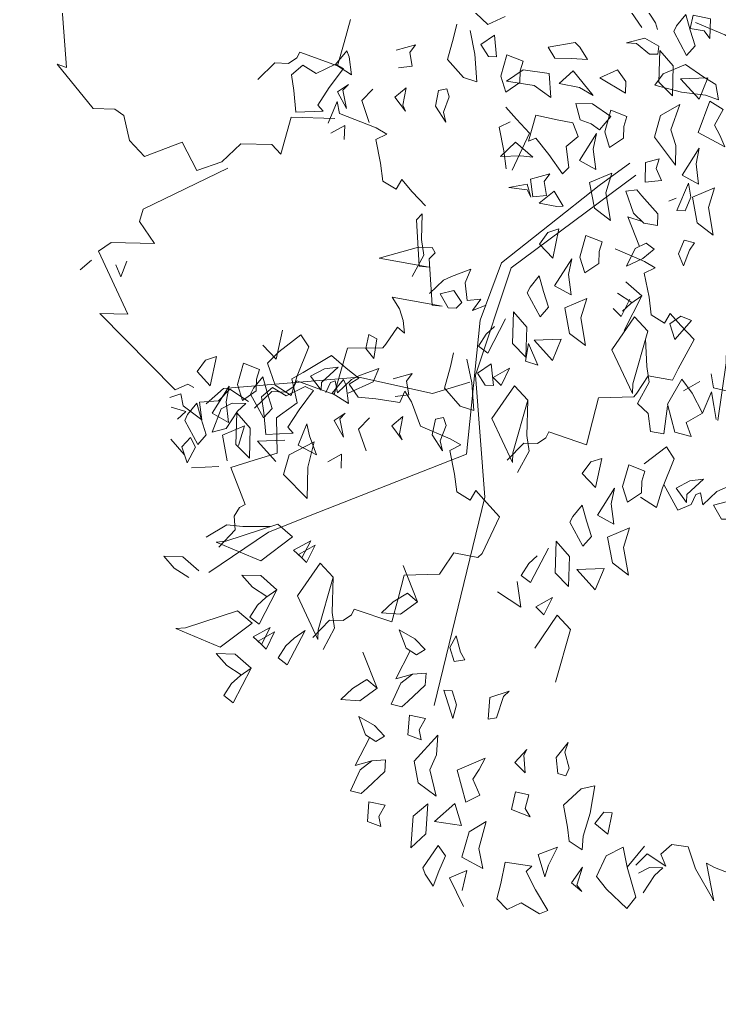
# Model space of a CAD drawing. Extents: x 604418 to 606014, y 1310869 to 1312555.
# Drawn here: x 605604.58 to 605608.52, y 1311140.05 to 1311145.57 of the extents above; entities that cross this region are included whole.
import ezdxf

# ---------------------------------------------------------------- set-up
doc = ezdxf.new("R2010")
doc.units = 0
doc.header["$MEASUREMENT"] = 0
doc.layers.get('0').update_dxf_attribs({"color": 10})
doc.layers.add('0.CARTOGRAFIA', color=8, linetype='Continuous')

# ---------------------------------------------------------------- blocks, each defined once
blk = doc.blocks.new('mmmm')
at = {"color": 57, "lineweight": 5}
for points in [[(579179.2023, 1339731.0708), (579179.1736, 1339730.9913), (579179.1543, 1339730.9515), (579179.3364, 1339730.9913), (579179.183, 1339730.8985), (579179.0776, 1339730.8587), (579179.0681, 1339730.7794), (579179.1161, 1339730.7264), (579179.1736, 1339730.7528), (579179.1161, 1339730.66), (579179.1736, 1339730.607)], [(579177.4547, 1339731.1625), (579177.4834, 1339731.0964), (579177.426, 1339731.1362), (579177.4354, 1339731.0698), (579177.3493, 1339731.0566), (579177.2823, 1339731.0829), (579177.3205, 1339730.9902), (579177.3398, 1339730.9507), (579177.4067, 1339730.8842), (579177.3493, 1339730.8711), (579177.3572, 1339730.8495), (579177.4075, 1339730.8273), (579177.4373, 1339730.7625), (579177.3137, 1339730.6911)], [(579175.0556, 1339730.7826), (579175.113, 1339730.9284), (579175.1418, 1339730.9813)], [(579176.8349, 1339730.9201), (579176.7677, 1339730.9069)], [(579176.9218, 1339730.924), (579176.8548, 1339730.9106)], [(579176.8548, 1339730.9106), (579176.9602, 1339730.8708)], [(579176.989, 1339730.9372), (579176.9218, 1339730.924)], [(579176.8541, 1339730.7743), (579176.8061, 1339730.8536)], [(579176.9602, 1339730.8708), (579176.8643, 1339730.8178)], [(579177.0082, 1339730.7914), (579176.9602, 1339730.8708)], [(579176.1313, 1339730.8087), (579176.1189, 1339730.7576)], [(579176.1313, 1339730.8087), (579176.1669, 1339730.7842)], [(579176.1713, 1339730.4215), (579176.2288, 1339730.5672), (579176.2575, 1339730.6202), (579176.2862, 1339730.5672), (579176.4011, 1339730.5938), (579176.4876, 1339730.607), (579176.5258, 1339730.6731), (579176.4778, 1339730.6997), (579176.5353, 1339730.7527), (579176.6025, 1339730.8191), (579176.7466, 1339730.746), (579176.8041, 1339730.7194), (579176.7851, 1339730.6003), (579176.8713, 1339730.5471), (579176.8905, 1339730.5339), (579176.9, 1339730.3615), (579177.0149, 1339730.3352), (579177.1301, 1339730.3086), (579177.0724, 1339730.123), (579177.1014, 1339730.1099), (579177.1301, 1339730.0701), (579177.1301, 1339730.0039), (579177.2163, 1339729.9243)], [(579176.4906, 1339730.7516), (579176.5099, 1339730.8046)], [(579176.5099, 1339730.8046), (579176.6055, 1339730.725)], [(579176.7974, 1339730.7648), (579176.8643, 1339730.8178)], [(579177.0751, 1339730.8178), (579177.0082, 1339730.7914)], [(579177.0559, 1339730.7385), (579177.0751, 1339730.8178)], [(579176.1189, 1339730.7576), (579176.1861, 1339730.7313)], [(579176.2436, 1339730.7576), (579176.1669, 1339730.7842)], [(579176.1861, 1339730.7313), (579176.2436, 1339730.7576)], [(579176.7974, 1339730.7648), (579176.9218, 1339730.6987)], [(579175.9318, 1339730.6775), (579175.9152, 1339730.7127)], [(579176.5288, 1339730.6987), (579176.4906, 1339730.7516)], [(579176.6055, 1339730.725), (579176.5288, 1339730.6987)], [(579176.9218, 1339730.6987), (579177.0559, 1339730.7385)], [(579177.378, 1339730.5796), (579177.426, 1339730.6589), (579177.33, 1339730.6855), (579177.1864, 1339730.7385), (579177.129, 1339730.6987), (579177.2151, 1339730.5928)], [(579179.3077, 1339730.6468), (579179.2215, 1339730.6998), (579179.183, 1339730.7396), (579179.183, 1339730.6732), (579179.2118, 1339730.6202)], [(579176.9315, 1339730.6987), (579177.0656, 1339730.6852)], [(579177.0656, 1339730.6852), (579177.0559, 1339730.6191)], [(579176.1382, 1339730.5721), (579176.1669, 1339730.6119)], [(579176.1669, 1339730.6119), (579176.2148, 1339730.5589)], [(579177.0559, 1339730.6191), (579176.9697, 1339730.6059)], [(579179.0801, 1339730.6469), (579179.1838, 1339730.5652)], [(579176.1669, 1339730.5191), (579176.1382, 1339730.5721)], [(579176.5001, 1339730.5263), (579176.5673, 1339730.5925)], [(579176.5673, 1339730.5925), (579176.8261, 1339730.5263)], [(579176.6055, 1339730.5827), (579176.7397, 1339730.5925)], [(579176.8163, 1339730.6059), (579176.7397, 1339730.5925)], [(579176.9218, 1339730.5529), (579176.8163, 1339730.6059)], [(579176.9697, 1339730.6059), (579176.9218, 1339730.5529)], [(579175.0521, 1339729.855), (579175.0937, 1339729.7701), (579174.9602, 1339729.6228)], [(579176.0338, 1339730.5494), (579176.0135, 1339730.4793)], [(579176.1555, 1339730.5399), (579176.0135, 1339730.4793)], [(579176.2531, 1339730.4793), (579176.1669, 1339730.5191)], [(579176.2148, 1339730.5589), (579176.2531, 1339730.4793)], [(579176.3297, 1339730.4793), (579176.3969, 1339730.5589)], [(579176.4352, 1339730.5059), (579176.3969, 1339730.5589)], [(579176.5672, 1339730.4764), (579176.3969, 1339730.5589)], [(579176.663, 1339730.4204), (579176.5001, 1339730.5263)], [(579176.8738, 1339730.5263), (579176.663, 1339730.4204)], [(579176.8261, 1339730.5263), (579176.8738, 1339730.5263)], [(579176.4304, 1339730.5109), (579176.3872, 1339730.4395)], [(579176.5001, 1339730.4602), (579176.4139, 1339730.4997)], [(579176.4736, 1339730.4661), (579176.4352, 1339730.5059)], [(579176.4619, 1339730.4204), (579176.5001, 1339730.4602)], [(579178.1285, 1339730.0841), (579177.9656, 1339730.19), (579178.0328, 1339730.2562), (579178.2916, 1339730.19)], [(579177.6781, 1339730.0841), (579177.7166, 1339730.0443), (579177.7769, 1339730.0085), (579177.8101, 1339730.0546), (579177.6399, 1339730.1371)], [(579175.4944, 1339729.87), (579175.5519, 1339729.9229), (579175.6191, 1339729.9894), (579175.8012, 1339729.9098)], [(579177.2744, 1339729.9771), (579177.169, 1339730.0301), (579177.0923, 1339730.0166), (579176.92, 1339730.0166), (579176.8528, 1339729.9505), (579177.0156, 1339729.8445), (579177.2265, 1339729.9505), (579177.1788, 1339729.9505), (579176.92, 1339730.0166)], [(579177.8055, 1339729.9898), (579177.9312, 1339730.0108), (579177.8587, 1339729.8945)], [(579175.5652, 1339729.8931), (579175.5939, 1339729.8401)], [(579176.5653, 1339729.8445), (579176.6037, 1339729.8047), (579176.6641, 1339729.7689), (579176.6973, 1339729.815), (579176.527, 1339729.8975)], [(579178.1065, 1339729.0003), (579178.0204, 1339729.0799), (579178.0204, 1339729.146), (579177.9916, 1339729.1858), (579177.9627, 1339729.199), (579178.0204, 1339729.3845), (579177.9052, 1339729.4111), (579177.7903, 1339729.4375), (579177.7808, 1339729.6098), (579177.7616, 1339729.623), (579177.6754, 1339729.6762), (579177.6944, 1339729.7954), (579177.6748, 1339729.8155), (579177.4927, 1339729.8951), (579177.4255, 1339729.8287), (579177.3681, 1339729.7757), (579177.4161, 1339729.7491), (579177.3778, 1339729.6829), (579177.2914, 1339729.6697), (579177.1765, 1339729.6431), (579177.1478, 1339729.6961), (579177.1191, 1339729.6431), (579177.0616, 1339729.4974), (579176.944, 1339729.4502), (579176.8941, 1339729.4165), (579176.9496, 1339729.393), (579176.9343, 1339729.2761), (579176.9295, 1339729.1888), (579176.8674, 1339729.1443), (579176.8363, 1339729.1895), (579176.7891, 1339729.1272), (579176.7295, 1339729.0538), (579176.8163, 1339728.9174), (579176.8484, 1339728.8628), (579176.9651, 1339728.8933), (579177.0264, 1339728.8127), (579177.0414, 1339728.7948), (579177.2139, 1339728.8021), (579177.2512, 1339728.6903), (579177.2889, 1339728.5782), (579177.468, 1339728.6537), (579177.4839, 1339728.6261), (579177.5263, 1339728.6014), (579177.5921, 1339728.6078), (579177.6797, 1339728.5298)], [(579175.5939, 1339729.8401), (579175.7088, 1339729.8667)], [(579175.7088, 1339729.8667), (579175.7952, 1339729.8799)], [(579176.4625, 1339729.8009), (579176.4912, 1339729.7347), (579176.4338, 1339729.7745), (579176.4432, 1339729.7081), (579176.3571, 1339729.6949), (579176.2901, 1339729.7213), (579176.3283, 1339729.6285), (579176.3476, 1339729.589), (579176.4145, 1339729.5226)], [(579176.7001, 1339729.6484), (579176.7673, 1339729.635), (579176.8727, 1339729.6086), (579176.9589, 1339729.688), (579176.9781, 1339729.7544), (579176.8439, 1339729.7412), (579176.729, 1339729.7146)], [(579179.2218, 1339729.783), (579179.2603, 1339729.6995)], [(579179.2218, 1339729.783), (579179.3206, 1339729.7633)], [(579179.3978, 1339729.773), (579179.2603, 1339729.6995)], [(579175.097, 1339729.6195), (579175.1642, 1339729.606), (579175.2696, 1339729.5797), (579175.3558, 1339729.659), (579175.375, 1339729.7254), (579175.2409, 1339729.7122), (579175.126, 1339729.6856)], [(579176.8411, 1339729.7322), (579176.9018, 1339729.5508), (579176.8321, 1339729.1894), (579176.905, 1339728.5323), (579176.9819, 1339728.449)], [(579176.3336, 1339729.4368), (579176.2282, 1339729.4898), (579176.1515, 1339729.4763), (579176.0263, 1339729.477), (579176.056, 1339729.4488), (579176.2824, 1339729.4685), (579176.2853, 1339729.5176), (579176.2484, 1339729.2733), (579176.1892, 1339729.4636), (579176.1892, 1339729.5298), (579176.2146, 1339729.5455), (579176.2443, 1339729.5173), (579176.4707, 1339729.5369), (579176.4736, 1339729.5861), (579176.4367, 1339729.3418), (579176.4933, 1339729.3781), (579176.5487, 1339729.3981), (579176.6114, 1339729.4068), (579176.5817, 1339729.3716), (579176.6666, 1339729.3164), (579176.6855, 1339729.3027), (579176.6909, 1339729.1302), (579176.8051, 1339729.1011), (579176.9196, 1339729.0718), (579176.8575, 1339728.8877), (579176.8862, 1339728.8738), (579176.914, 1339728.8334), (579176.9124, 1339728.7672), (579176.9966, 1339728.6856)], [(579178.1586, 1339729.4776), (579178.2978, 1339729.4107), (579178.2726, 1339729.4915), (579178.2658, 1339729.558), (579178.3235, 1339729.5555), (579178.406, 1339729.4724), (579178.4336, 1339729.4445), (579178.4217, 1339729.392), (579178.3182, 1339729.4365), (579178.2726, 1339729.4915)], [(579175.0878, 1339729.1013), (579175.2021, 1339729.0722), (579175.3166, 1339729.0428), (579175.2544, 1339728.8587), (579175.2831, 1339728.8449), (579175.3109, 1339728.8044), (579175.3093, 1339728.7383), (579175.3936, 1339728.6567)], [(579175.5964, 1339729.0062), (579175.491, 1339729.046), (579175.5484, 1339729.0594), (579175.6132, 1339729.2397), (579175.642, 1339729.2927), (579175.6707, 1339729.2397), (579175.7856, 1339729.2664), (579175.872, 1339729.2795), (579175.9102, 1339729.3457), (579175.8623, 1339729.3723), (579175.9197, 1339729.4253), (579175.9869, 1339729.4917)], [(579177.7445, 1339729.4324), (579177.9183, 1339729.5073), (579177.9819, 1339729.4248), (579177.9777, 1339729.3321), (579177.9227, 1339729.3876), (579177.8777, 1339729.4561), (579177.9183, 1339729.5073)], [(579175.2409, 1339729.3942), (579175.2024, 1339729.4205)], [(579175.2024, 1339729.4205), (579175.2314, 1339729.3278)], [(579176.8055, 1339729.4495), (579176.8345, 1339729.3567)], [(579176.8439, 1339729.4231), (579176.8055, 1339729.4495)], [(579176.9112, 1339729.4363), (579176.8439, 1339729.4231)], [(579176.9206, 1339729.3701), (579176.9112, 1339729.4363)], [(579175.3081, 1339729.4073), (579175.2409, 1339729.3942)], [(579175.3176, 1339729.3412), (579175.3081, 1339729.4073)], [(579175.4135, 1339729.3807), (579175.4997, 1339729.3675)], [(579175.4612, 1339729.3278), (579175.4135, 1339729.3807)], [(579175.5284, 1339729.3807), (579175.4612, 1339729.3278)], [(579175.4997, 1339729.3675), (579175.5284, 1339729.3807)], [(579177.0643, 1339729.3567), (579177.0166, 1339729.4097)], [(579177.0166, 1339729.4097), (579177.1027, 1339729.3965)], [(579177.1315, 1339729.4097), (579177.0643, 1339729.3567)], [(579177.1027, 1339729.3965), (579177.1315, 1339729.4097)], [(579178.5862, 1339729.2918), (579178.7254, 1339729.2249), (579178.7002, 1339729.3057), (579178.6934, 1339729.3722), (579178.7511, 1339729.3696), (579178.8337, 1339729.2866), (579178.8612, 1339729.2587), (579178.8493, 1339729.2062), (579178.7458, 1339729.2506), (579178.7002, 1339729.3057)], [(579178.1721, 1339729.2466), (579178.3459, 1339729.3214), (579178.4095, 1339729.2389), (579178.4054, 1339729.1463), (579178.3503, 1339729.2017), (579178.3053, 1339729.2702), (579178.3459, 1339729.3214)], [(579176.911, 1339729.0305), (579176.8607, 1339729.0527), (579176.8528, 1339729.0743), (579176.9102, 1339729.0875), (579176.8433, 1339729.1539), (579176.824, 1339729.1934), (579176.7858, 1339729.2862), (579176.8528, 1339729.2598), (579176.9102, 1339729.1404)], [(579177.0276, 1339729.2482), (579177.0851, 1339729.1953)], [(579177.0851, 1339729.1953), (579177.1905, 1339729.235)], [(579175.4245, 1339729.2193), (579175.482, 1339729.1663)], [(579175.482, 1339729.1663), (579175.5874, 1339729.2061)], [(579176.8742, 1339729.1288), (579176.8455, 1339729.1157)], [(579176.9607, 1339729.1423), (579176.8742, 1339729.1288)], [(579176.9127, 1339729.0627), (579176.9607, 1339729.1423)], [(579177.0371, 1339729.1025), (579177.0084, 1339729.1288)], [(579177.0084, 1339729.1288), (579177.0469, 1339729.0759)], [(579175.2712, 1339729.0999), (579175.2424, 1339729.0867)], [(579175.2424, 1339729.0867), (579175.3096, 1339729.0337)], [(579175.3576, 1339729.1133), (579175.2712, 1339729.0999)], [(579175.3096, 1339729.0337), (579175.3576, 1339729.1133)], [(579175.4053, 1339729.0999), (579175.4438, 1339729.0469)], [(579175.434, 1339729.0735), (579175.4053, 1339729.0999)], [(579175.5231, 1339729.0938), (579175.434, 1339729.0735)], [(579175.5231, 1339729.0938), (579175.4438, 1339729.0469)], [(579175.6066, 1339729.0867), (579175.6448, 1339729.0206)], [(579175.6738, 1339729.0867), (579175.6066, 1339729.0867)], [(579176.8455, 1339729.1157), (579176.9127, 1339729.0627)], [(579177.1262, 1339729.1228), (579177.0371, 1339729.1025)], [(579177.1262, 1339729.1228), (579177.0469, 1339729.0759)], [(579177.2097, 1339729.1157), (579177.2479, 1339729.0495)], [(579177.2769, 1339729.1157), (579177.2097, 1339729.1157)], [(579178.1647, 1339729.053), (579178.0593, 1339729.106), (579177.9826, 1339729.0926), (579177.8103, 1339729.0926), (579178.069, 1339729.0264), (579178.1167, 1339729.0264), (579177.9059, 1339728.9205), (579177.7431, 1339729.0264), (579177.8103, 1339729.0926)], [(579175.0587, 1339727.6917), (579175.3612, 1339727.722), (579175.346, 1339727.6766), (579175.5577, 1339727.858), (579175.5577, 1339727.9638), (579175.588, 1339728.0092), (579175.709, 1339728.0394), (579175.7846, 1339728.115), (579175.709, 1339728.2963), (579175.8451, 1339728.3719), (579175.7997, 1339728.4928), (579175.709, 1339728.5835), (579175.709, 1339728.7347), (579175.7543, 1339728.78), (579175.5729, 1339728.8254), (579175.5729, 1339729.037)], [(579177.2152, 1339728.9947), (579177.1235, 1339728.9568)], [(579177.2152, 1339728.9947), (579177.1715, 1339728.9035)], [(579176.903, 1339728.9699), (579176.884, 1339728.9301)], [(579176.9989, 1339728.9035), (579176.903, 1339728.9699)], [(579177.1235, 1339728.9568), (579177.0661, 1339728.9433)], [(579177.0661, 1339728.9433), (579177.1715, 1339728.9035)], [(579176.884, 1339728.9301), (579176.9317, 1339728.8374)], [(579177.0851, 1339728.8505), (579176.9989, 1339728.9035)], [(579177.1138, 1339728.8772), (579177.0851, 1339728.8505)], [(579177.1235, 1339728.7446), (579177.1138, 1339728.8772)], [(579176.6885, 1339728.718), (579176.7557, 1339728.7841), (579176.6121, 1339728.8108)], [(579176.9317, 1339728.8374), (579176.8935, 1339728.7712)], [(579177.1486, 1339728.8371), (579177.1581, 1339728.7045), (579177.254, 1339728.7973)], [(579177.9131, 1339728.7715), (579177.8698, 1339728.7001), (579177.8124, 1339728.6471), (579177.8124, 1339728.7398), (579177.8796, 1339728.8194)], [(579176.8935, 1339728.7712), (579176.9414, 1339728.718)], [(579177.5725, 1339728.7786), (579177.5758, 1339728.6442), (579177.5699, 1339728.5665), (579177.6328, 1339728.4668)], [(579176.8073, 1339728.7048), (579176.7786, 1339728.6252)], [(579176.8553, 1339728.6916), (579176.8073, 1339728.7048)], [(579176.9414, 1339728.718), (579177.0181, 1339728.7314)], [(579177.0181, 1339728.7314), (579177.1235, 1339728.7446)], [(579178.299, 1339728.6564), (579178.2558, 1339728.585), (579178.1984, 1339728.532), (579178.1984, 1339728.6248), (579178.2656, 1339728.7043)], [(579176.9127, 1339728.6916), (579176.8553, 1339728.6916)], [(579176.9658, 1339728.6553), (579176.9083, 1339728.5625)], [(579176.9607, 1339728.6252), (579176.9127, 1339728.6916)], [(579176.7786, 1339728.6252), (579176.884, 1339728.5989)], [(579176.884, 1339728.5989), (579176.9607, 1339728.6252)], [(579176.9753, 1339728.6421), (579176.9753, 1339728.5757)], [(579177.0137, 1339728.6023), (579176.9753, 1339728.6421)], [(579177.0999, 1339728.5493), (579177.0137, 1339728.6023)], [(579177.0851, 1339728.6387), (579177.133, 1339728.5325)], [(579177.181, 1339728.612), (579177.0851, 1339728.6387)], [(579176.9702, 1339728.5459), (579176.8935, 1339728.5591)], [(579176.8935, 1339728.5591), (579177.0276, 1339728.4795)], [(579176.9083, 1339728.5625), (579176.9658, 1339728.5095)], [(579177.0698, 1339728.5612), (579176.9702, 1339728.5459)], [(579176.9753, 1339728.5757), (579177.004, 1339728.5227)], [(579177.0698, 1339728.5612), (579177.0276, 1339728.4795)], [(579177.133, 1339728.5325), (579177.2577, 1339728.5591)], [(579175.8299, 1339728.5231), (579176.0416, 1339728.115), (579176.1021, 1339728.0998), (579176.208, 1339728.1754), (579176.208, 1339727.9638), (579176.2533, 1339727.9033), (579176.5558, 1339728.0545), (579176.5558, 1339727.9185), (579176.9187, 1339728.2963), (579176.8884, 1339728.3568), (579176.9036, 1339728.387)], [(579176.9658, 1339728.5095), (579176.9753, 1339728.4168)], [(579177.004, 1339728.5227), (579177.1192, 1339728.4829)], [(579177.1192, 1339728.4829), (579177.0999, 1339728.5493)], [(579177.2864, 1339728.5193), (579177.2959, 1339728.3867)], [(579176.8935, 1339728.4663), (579176.7498, 1339728.4929)], [(579176.7498, 1339728.4929), (579176.7688, 1339728.4397)], [(579176.8263, 1339728.4002), (579176.8935, 1339728.4663)], [(579176.7688, 1339728.4397), (579176.8263, 1339728.4002)], [(579176.9753, 1339728.4168), (579177.0614, 1339728.4299)], [(579176.981, 1339728.4033), (579177.0563, 1339728.4265)], [(579177.0614, 1339728.4299), (579176.9945, 1339728.3372)], [(579177.133, 1339728.4531), (579177.0563, 1339728.4265)], [(579177.0661, 1339728.3469), (579177.181, 1339728.4133)], [(579177.181, 1339728.4133), (579177.133, 1339728.4531)], [(579177.8316, 1339728.3877), (579177.7884, 1339728.3163), (579177.7309, 1339728.2634), (579177.7309, 1339728.3561), (579177.7981, 1339728.4357)], [(579176.981, 1339728.4033), (579177.0371, 1339728.3604)], [(579177.1479, 1339728.377), (579177.1958, 1339728.4036)], [(579177.1958, 1339728.3372), (579177.1479, 1339728.377)], [(579177.1958, 1339728.4036), (579177.2725, 1339728.3638)], [(579177.2725, 1339728.3638), (579177.1958, 1339728.3372)], [(579176.9945, 1339728.3372), (579176.937, 1339728.324)], [(579176.937, 1339728.324), (579176.956, 1339728.271)], [(579177.0027, 1339728.2792), (579177.0232, 1339728.3506)], [(579177.0614, 1339728.3108), (579177.0232, 1339728.3506)], [(579177.0371, 1339728.3604), (579177.0661, 1339728.3469)], [(579177.2329, 1339728.3493), (579177.1599, 1339728.2818)], [(579176.3745, 1339728.0158), (579176.2978, 1339728.0424)], [(579176.317, 1339727.9895), (579176.3745, 1339728.0158)], [(579176.2978, 1339727.8701), (579176.3457, 1339727.8171)]]:
    blk.add_lwpolyline(points, dxfattribs=at)
for points in [[(579177.4739, 1339731.0168), (579177.4452, 1339731.0434), (579177.3877, 1339731.0036), (579177.4067, 1339730.9372), (579177.4739, 1339730.977)], [(579175.355, 1339730.8909), (579175.3209, 1339730.8315), (579175.2623, 1339730.7399), (579175.3101, 1339730.633), (579175.3669, 1339730.5936), (579175.3971, 1339730.725), (579175.4085, 1339730.8423), (579175.4299, 1339730.906)], [(579175.5918, 1339730.8106), (579175.659, 1339730.9431), (579175.6016, 1339730.9168), (579175.5536, 1339730.8902), (579175.4769, 1339730.93), (579175.4385, 1339730.8636)], [(579175.9081, 1339730.7915), (579176.0327, 1339730.8181), (579176.0902, 1339730.8977), (579175.956, 1339730.8711), (579175.8601, 1339730.8977)], [(579175.0956, 1339730.8263), (579175.1328, 1339730.8543), (579175.0357, 1339730.8564), (579175.021, 1339730.7704), (579175.0867, 1339730.7584)], [(579175.3331, 1339730.7178), (579175.429, 1339730.8106), (579175.3236, 1339730.8504)], [(579177.359, 1339730.8047), (579177.2823, 1339730.8842), (579177.2918, 1339730.8181), (579177.33, 1339730.7517), (579177.3972, 1339730.8047)], [(579175.8027, 1339730.7385), (579175.8448, 1339730.8202), (579175.7452, 1339730.8049), (579175.6685, 1339730.8181)], [(579175.0743, 1339730.6915), (579175.1033, 1339730.678), (579175.2182, 1339730.7444), (579175.1702, 1339730.7842), (579175.0935, 1339730.7576), (579175.0181, 1339730.7344)], [(579175.9753, 1339730.7178), (579175.9753, 1339730.7576), (579175.9081, 1339730.7842), (579175.8412, 1339730.7708)], [(579175.4577, 1339730.7178), (579175.5152, 1339730.6251), (579175.6206, 1339730.5987), (579175.7547, 1339730.7046), (579175.659, 1339730.7046), (579175.5824, 1339730.678)], [(579175.3515, 1339730.6129), (579175.4163, 1339730.6804), (579175.2701, 1339730.6804), (579175.1971, 1339730.6129)], [(579175.774, 1339730.6119), (579175.726, 1339730.6251), (579175.7452, 1339730.5589), (579175.8412, 1339730.5589), (579175.8314, 1339730.6385)], [(579175.8889, 1339730.4661), (579175.9943, 1339730.5059), (579176.0422, 1339730.5589), (579176.052, 1339730.6251), (579175.9943, 1339730.6251), (579175.9081, 1339730.5457), (579175.8794, 1339730.5191)], [(579179.0868, 1339730.5429), (579179.1838, 1339730.5652), (579179.3296, 1339730.6118), (579179.3853, 1339730.5695), (579179.2945, 1339730.4675), (579179.2347, 1339730.4171), (579179.1312, 1339730.4615)], [(579175.2165, 1339730.6035), (579175.2168, 1339730.5631), (579175.1672, 1339730.4989), (579175.1646, 1339730.4492), (579175.1388, 1339730.5387), (579175.1758, 1339730.6072)], [(579177.2516, 1339730.597), (579177.2229, 1339730.5174), (579177.3283, 1339730.491), (579177.405, 1339730.5174), (579177.357, 1339730.5838), (579177.2996, 1339730.5838)], [(579177.7595, 1339730.5308), (579177.6253, 1339730.5042), (579177.5294, 1339730.5308), (579177.5774, 1339730.4246), (579177.702, 1339730.4512)], [(579178.9211, 1339730.4841), (579179.0259, 1339730.4662), (579178.975, 1339730.402), (579178.9194, 1339730.4443)], [(579175.2972, 1339730.4091), (579175.3385, 1339730.3244), (579175.4095, 1339730.452), (579175.353, 1339730.451)], [(579175.5247, 1339730.461), (579175.496, 1339730.3814), (579175.6014, 1339730.3551), (579175.6781, 1339730.3814), (579175.6301, 1339730.4478), (579175.5726, 1339730.4478)], [(579177.4719, 1339730.3716), (579177.5141, 1339730.4533), (579177.4145, 1339730.438), (579177.3378, 1339730.4512)], [(579175.4677, 1339730.2101), (579175.546, 1339730.2344), (579175.5643, 1339730.2888), (579175.592, 1339730.3301), (579175.5257, 1339730.3827), (579175.4672, 1339730.2911)], [(579175.9751, 1339730.3153), (579176.0325, 1339730.3948), (579175.8984, 1339730.3682), (579175.8024, 1339730.3948), (579175.8504, 1339730.2886)], [(579177.2132, 1339730.3318), (579177.2706, 1339730.2923), (579177.3378, 1339730.3585), (579177.1942, 1339730.3851)], [(579177.7307, 1339730.4114), (579177.7402, 1339730.2789), (579177.8362, 1339730.3716)], [(579179.0395, 1339730.3461), (579179.1066, 1339730.3431), (579179.0655, 1339730.2788), (579178.9978, 1339730.2683), (579178.8913, 1339730.2467), (579178.8088, 1339730.3297), (579178.7925, 1339730.3969), (579178.9259, 1339730.3778)], [(579176.2922, 1339730.2778), (579176.2442, 1339730.3442), (579176.1867, 1339730.3442), (579176.1388, 1339730.3574), (579176.1101, 1339730.2778), (579176.2155, 1339730.2514)], [(579177.6253, 1339730.3055), (579177.5104, 1339730.2391), (579177.4814, 1339730.2525), (579177.4253, 1339730.2955), (579177.5007, 1339730.3187), (579177.5774, 1339730.3453)], [(579179.2785, 1339730.3223), (579179.3084, 1339730.3474), (579179.2676, 1339730.2961), (579179.1904, 1339730.3465)], [(579175.3895, 1339730.2263), (579175.4264, 1339730.2948), (579175.3083, 1339730.193), (579175.3723, 1339730.127)], [(579175.7872, 1339730.3174), (579175.6875, 1339730.3021), (579175.6109, 1339730.3153), (579175.745, 1339730.2357)], [(579176.4645, 1339730.185), (579176.5892, 1339730.2117), (579176.6466, 1339730.2912), (579176.5125, 1339730.2646), (579176.4165, 1339730.2912)], [(579175.2509, 1339730.2615), (579175.1923, 1339730.222), (579175.1704, 1339730.1988), (579175.1967, 1339730.0687), (579175.2497, 1339730.1015), (579175.2489, 1339730.1827)], [(579175.8129, 1339730.155), (579175.7812, 1339730.1856), (579175.6781, 1339730.17), (579175.6275, 1339730.2272), (579175.5618, 1339730.1987), (579175.5501, 1339730.1218), (579175.529, 1339730.0176), (579175.6578, 1339729.9847), (579175.6417, 1339730.0204), (579175.7194, 1339730.0852)], [(579177.7587, 1339730.174), (579177.8235, 1339730.2414), (579177.6772, 1339730.2414), (579177.6042, 1339730.174)], [(579178.6322, 1339730.2447), (579178.5849, 1339730.2603), (579178.6591, 1339730.204), (579178.7363, 1339730.2137), (579178.7476, 1339730.2531), (579178.71, 1339730.2679)], [(579176.3016, 1339730.1985), (579176.225, 1339730.2117), (579176.3591, 1339730.1321), (579176.4013, 1339730.2138)], [(579179.1354, 1339730.1295), (579179.0957, 1339730.2225), (579179.1857, 1339730.1806), (579179.2425, 1339730.1646)], [(579179.281, 1339729.9508), (579179.1762, 1339729.9686), (579179.1919, 1339730.1006), (579179.2194, 1339730.0727), (579179.3078, 1339730.1218), (579179.4066, 1339730.1839), (579179.4238, 1339730.1433), (579179.372, 1339730.0528), (579179.4073, 1339729.985), (579179.357, 1339729.9339)], [(579175.9579, 1339730.0454), (579175.9727, 1339730.1316), (579175.9693, 1339730.163), (579175.8977, 1339730.1162)], [(579176.1003, 1339730.0923), (579176.1578, 1339730.0527), (579176.225, 1339730.1189), (579176.0813, 1339730.1455)], [(579176.6179, 1339730.1719), (579176.6274, 1339730.0393), (579176.7233, 1339730.1321)], [(579177.8794, 1339730.1634), (579177.9274, 1339730.0841), (579177.9656, 1339730.1239)], [(579175.3104, 1339729.9496), (579175.3676, 1339729.8698), (579175.3851, 1339730.0054), (579175.4409, 1339730.0879), (579175.3249, 1339730.0762)], [(579175.8139, 1339730.0934), (579175.8429, 1339730.0006), (579175.9291, 1339730.014), (579175.9196, 1339730.0802), (579175.8524, 1339730.067)], [(579176.3686, 1339730.0129), (579176.3976, 1339729.9995), (579176.5125, 1339730.0659), (579176.4645, 1339730.1057), (579176.3878, 1339730.0791), (579176.3124, 1339730.0559)], [(579178.8452, 1339730.0762), (579178.9118, 1339730.06), (579178.9514, 1339730.0847), (579178.9183, 1339729.9933), (579178.8328, 1339730.0105)], [(579176.7487, 1339730.061), (579176.6446, 1339730.013), (579176.7308, 1339729.9996)], [(579178.6239, 1339730.0594), (579178.6887, 1339730.0035), (579178.7387, 1339730.0543), (579178.6521, 1339730.045)], [(579175.7369, 1339729.8511), (579175.7301, 1339729.9501), (579175.7357, 1339730.0088), (579175.6644, 1339729.9216)], [(579175.8958, 1339729.9856), (579175.8867, 1339729.8947), (579175.8675, 1339729.9848), (579175.9299, 1339730.0044)], [(579176.4914, 1339729.9344), (579176.6458, 1339729.9344), (579176.7106, 1339730.0019), (579176.5644, 1339730.0019)], [(579175.2391, 1339729.868), (579175.3446, 1339729.8417), (579175.4212, 1339729.868), (579175.3733, 1339729.9345), (579175.3158, 1339729.9345), (579175.2679, 1339729.9476)], [(579178.3417, 1339729.9659), (579178.3693, 1339729.9383), (579178.4734, 1339729.907), (579178.4811, 1339729.8669), (579178.3758, 1339729.8715)], [(579176.8528, 1339729.8843), (579176.7666, 1339729.9239), (579176.8146, 1339729.8445)], [(579176.8534, 1339729.8471), (579176.748, 1339729.834), (579176.796, 1339729.7676), (579176.8534, 1339729.8074)], [(579178.7337, 1339729.7229), (579178.6725, 1339729.8583), (579178.7287, 1339729.8295), (579178.7755, 1339729.8007), (579178.8538, 1339729.8371), (579178.8893, 1339729.769)], [(579178.9801, 1339729.8713), (579179.113, 1339729.8387), (579179.21, 1339729.8611), (579179.1573, 1339729.7571), (579179.034, 1339729.7892)], [(579175.2504, 1339729.8182), (579175.1449, 1339729.805), (579175.1929, 1339729.7386), (579175.2504, 1339729.7784)], [(579179.0035, 1339729.7508), (579178.9882, 1339729.6188), (579178.8965, 1339729.7157)], [(579178.1947, 1339729.7451), (579178.2048, 1339729.6934), (579178.1365, 1339729.6701), (579178.0803, 1339729.699), (579178.1581, 1339729.7222)], [(579178.3466, 1339729.6473), (579178.3483, 1339729.687), (579178.4166, 1339729.7107), (579178.4829, 1339729.6943)], [(579176.453, 1339729.6818), (579176.3955, 1339729.642), (579176.4145, 1339729.5755), (579176.4817, 1339729.6153), (579176.4817, 1339729.6551)], [(579179.1041, 1339729.6402), (579179.216, 1339729.5688), (579179.2455, 1339729.5809), (579179.3035, 1339729.6213), (579179.2292, 1339729.6479), (579179.1538, 1339729.6779)], [(579177.0548, 1339729.6218), (579177.1315, 1339729.5952), (579177.1794, 1339729.6086), (579177.1027, 1339729.5557), (579177.0261, 1339729.5689), (579177.0166, 1339729.6086)], [(579178.8636, 1339729.6243), (579178.8021, 1339729.5342), (579178.6956, 1339729.5125), (579178.5663, 1339729.6243), (579178.6619, 1339729.6201), (579178.7373, 1339729.5901)], [(579175.4517, 1339729.5929), (579175.5284, 1339729.5663), (579175.5763, 1339729.5797), (579175.4997, 1339729.5267), (579175.423, 1339729.5399), (579175.4135, 1339729.5797)], [(579178.5915, 1339729.5435), (579178.5693, 1339729.4783), (579178.4735, 1339729.4826), (579178.4868, 1339729.5617), (579178.543, 1339729.5325)], [(579178.9033, 1339729.5851), (579179.0494, 1339729.5786), (579179.1193, 1339729.5079), (579178.9651, 1339729.5148)], [(579178.1774, 1339729.5089), (579178.1505, 1339729.55), (579178.1002, 1339729.4992), (579178.0585, 1339729.4214), (579178.1463, 1339729.4573)], [(579179.0191, 1339729.3577), (579178.997, 1339729.2925), (579178.9011, 1339729.2967), (579178.9144, 1339729.3758), (579178.9706, 1339729.3467)], [(579178.605, 1339729.3231), (579178.5781, 1339729.3641), (579178.5278, 1339729.3133), (579178.4861, 1339729.2355), (579178.5739, 1339729.2715)], [(579176.6899, 1339729.22), (579176.7379, 1339729.2598), (579176.6419, 1339729.273), (579176.6227, 1339729.2332)], [(579176.8335, 1339728.9549), (579176.9007, 1339729.0079), (579176.8625, 1339729.0079), (579176.7858, 1339729.0875), (579176.7953, 1339729.0213)], [(579175.3566, 1339728.94), (579175.3184, 1339728.8739), (579175.3663, 1339728.8207), (579175.443, 1339728.8341), (579175.5484, 1339728.8473), (579175.5387, 1339728.9798), (579175.5099, 1339728.9532), (579175.4238, 1339729.0062), (579175.3278, 1339729.0726), (579175.3089, 1339729.0328)], [(579177.7431, 1339728.9603), (579177.6569, 1339728.9998), (579177.7048, 1339728.9205)], [(579176.7186, 1339728.796), (579176.7761, 1339728.743), (579176.8815, 1339728.7828), (579176.9295, 1339728.8621), (579176.8335, 1339728.8888), (579176.6899, 1339728.9417), (579176.6325, 1339728.9019)], [(579177.2201, 1339728.8614), (579177.3157, 1339728.8351), (579177.4309, 1339728.9542), (579177.2775, 1339728.9542), (579177.1529, 1339728.9808)], [(579177.6842, 1339728.8954), (579177.6365, 1339728.9774), (579177.7201, 1339728.9373)], [(579178.2111, 1339728.8342), (579178.2443, 1339728.8804), (579178.074, 1339728.9628), (579178.1123, 1339728.9099), (579178.1507, 1339728.8701)], [(579177.6547, 1339728.5171), (579177.7396, 1339728.7372), (579177.6184, 1339728.889), (579177.5591, 1339728.8157), (579177.65, 1339728.5645)], [(579178.0166, 1339728.6908), (579178.0498, 1339728.7369), (579177.8796, 1339728.8194), (579177.9178, 1339728.7665), (579177.9563, 1339728.7267)], [(579178.1707, 1339728.7744), (579178.0845, 1339728.814), (579178.1325, 1339728.7346)], [(579176.8993, 1339728.6782), (579176.9283, 1339728.6648), (579177.0432, 1339728.7312), (579176.9953, 1339728.771), (579176.9186, 1339728.7443), (579176.8432, 1339728.7211)], [(579178.1118, 1339728.7096), (579178.0641, 1339728.7915), (579178.1477, 1339728.7515)], [(579178.0823, 1339728.3312), (579178.1673, 1339728.5513), (579178.046, 1339728.7032), (579177.9867, 1339728.6299), (579178.0776, 1339728.3787)], [(579178.4026, 1339728.5757), (579178.4358, 1339728.6219), (579178.2656, 1339728.7043), (579178.3038, 1339728.6514), (579178.3423, 1339728.6116)], [(579177.1766, 1339728.5997), (579177.2414, 1339728.6671), (579177.0951, 1339728.6671), (579177.0221, 1339728.5997)]]:
    blk.add_lwpolyline(points, close=True, dxfattribs=at)
at = {"color": 32, "lineweight": 5}
for points in [[(579176.9943, 1339730.9467), (579176.7113, 1339730.9781), (579176.4911, 1339730.9781), (579176.0823, 1339731.0095)], [(579176.8541, 1339731.0128), (579176.8349, 1339730.9201)], [(579175.096, 1339730.5979), (579175.0625, 1339730.5886), (579174.7974, 1339730.4044), (579174.759, 1339730.2955), (579174.2423, 1339730.0777), (579173.9568, 1339729.9118), (579173.7275, 1339729.9672), (579173.3919, 1339729.9542)], [(579175.0871, 1339730.5224), (579174.7084, 1339730.2467), (579173.8957, 1339729.8333), (579173.3865, 1339730.0119)], [(579175.7517, 1339730.4825), (579175.8636, 1339730.3358), (579176.0624, 1339730.0986), (579176.255, 1339729.8691), (579176.5378, 1339729.773), (579177.1924, 1339729.7245), (579177.4974, 1339729.0088), (579177.5991, 1339728.7703), (579177.8038, 1339728.4844)], [(579175.8083, 1339730.5128), (579176.2771, 1339729.9172), (579176.8051, 1339729.7583), (579177.3998, 1339729.8213), (579178.4215, 1339729.6019)]]:
    blk.add_lwpolyline(points, dxfattribs=at)

msp = doc.modelspace()

# ---------------------------------------------------------------- linework, layer by layer
at = {"color": 32}
msp.add_arc((605482.5494, 1311073.0309), 158.0591, 18.725154, 43.241636, dxfattribs=at)

# ---------------------------------------------------------------- block references
at = {"layer": '0.CARTOGRAFIA', "color": 7, "linetype": 'Continuous', "xscale": 1.15518419973696, "yscale": 1.15518419973696, "zscale": 1.15518419973696, "rotation": 268.400513415946}
msp.add_blockref('mmmm', (-922749.3485, 2023137.4086), dxfattribs=at)

doc.saveas('drawing.dxf')
